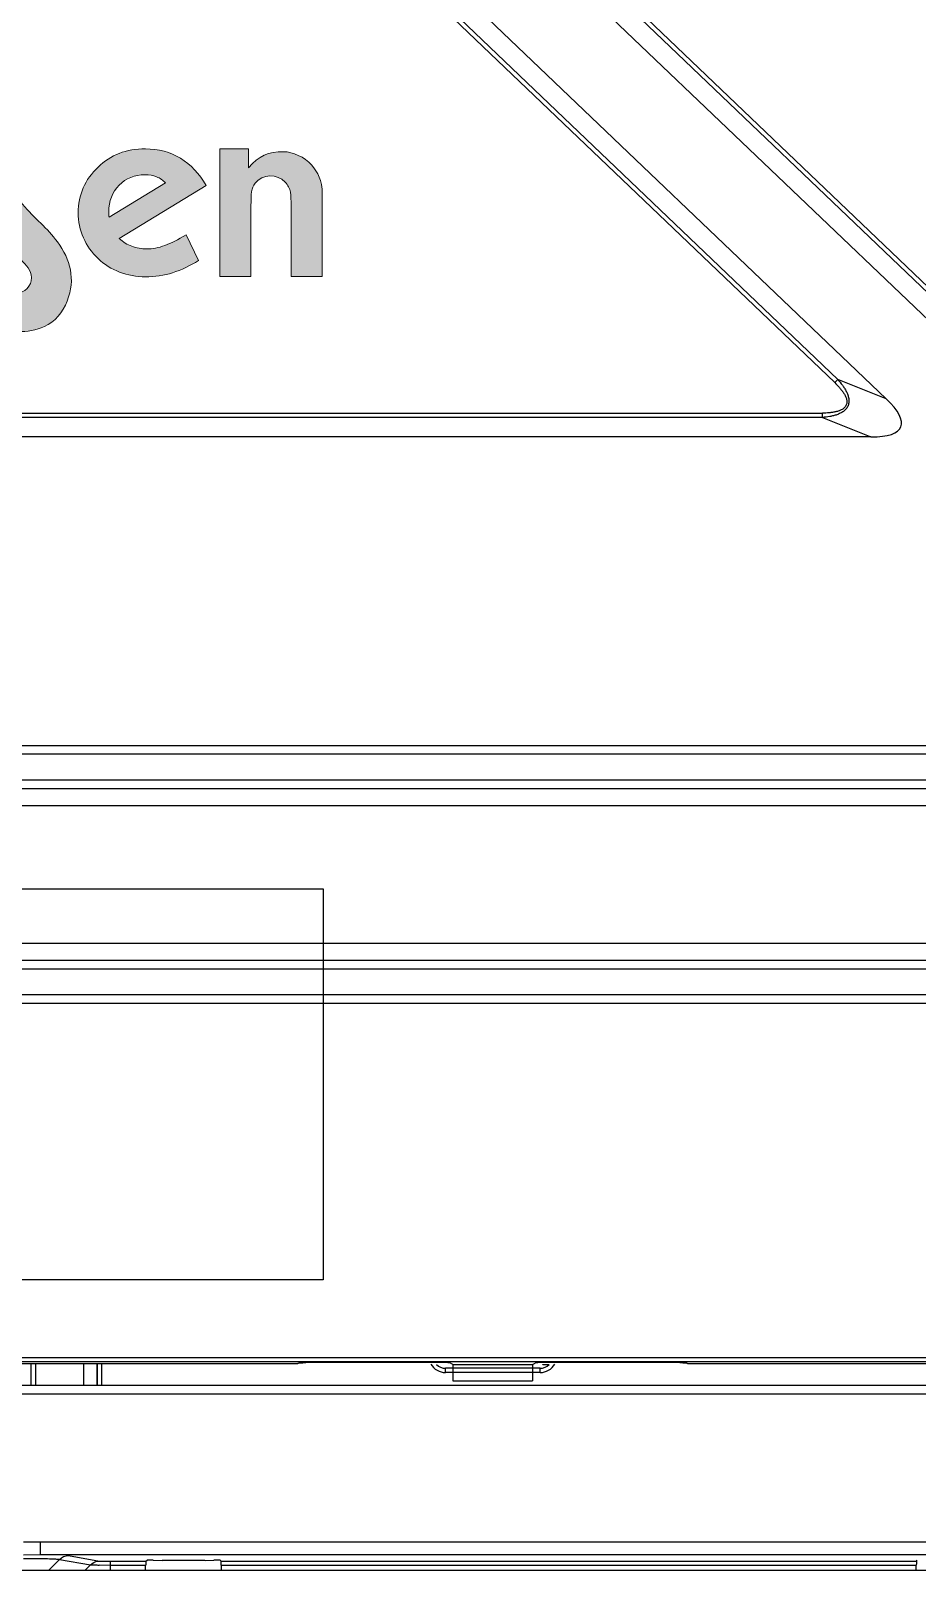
# Model space of a CAD drawing. Header units: millimetres. Extents: x 562 to 17351, y 2396 to 6995.
# Drawn here: x 13626.5 to 13729.7, y 3868.7 to 4047.9 of the extents above; entities that cross this region are included whole.
import ezdxf

# ---------------------------------------------------------------- set-up
doc = ezdxf.new("R2010")
doc.units = ezdxf.units.MM
doc.layers.add('02___PRT_ALL_AXES', color=7, linetype='Continuous')
doc.layers.add('图层 1', color=7, linetype='Continuous', lineweight=18)

# ---------------------------------------------------------------- blocks, each defined once
blk = doc.blocks.new('32211212')
at = {"color": 114, "linetype": 'Continuous', "true_color": 0x139b48}
for p, q in [((3755.11, 1677.67), (4282.11, 1677.67)), ((3755.11, 1672.67), (4282.11, 1672.67)), ((3755.11, 1670.67), (4282.11, 1670.67)), ((3755.11, 1654.67), (4282.11, 1654.67)), ((3755.11, 1652.67), (4282.11, 1652.67)), ((3755.11, 1647.67), (4282.11, 1647.67))]:
    blk.add_line(p, q, dxfattribs=at)
at = {"layer": '02___PRT_ALL_AXES', "color": 114, "linetype": 'Continuous', "true_color": 0x139b48}
for p, q in [((3759.08, 1676.67), (4278.14, 1676.67)), ((3759.08, 1673.67), (4278.14, 1673.67)), ((3759.08, 1651.67), (4278.14, 1651.67)), ((3759.08, 1648.67), (4278.14, 1648.67))]:
    blk.add_line(p, q, dxfattribs=at)
blk = doc.blocks.new('*U169')
blk.add_blockref('32211212', (-3997.61, -1923.42))
blk = doc.blocks.new('*U170')
at = {"color": 0, "linetype": 'ByBlock', "lineweight": -2, "transparency": 16777216}
blk.add_blockref('*U169', (1200, 0), dxfattribs=at)
blk = doc.blocks.new('DASFASFASEFWE')
h = blk.add_hatch(color=256)
edge = h.paths.add_edge_path()
edge.add_spline(control_points=[(127.88, 3384.95), (127.88, 3384.95), (132.93, 3384.95), (132.93, 3384.95), (131.2, 3383.71), (131.32, 3381.66), (132.44, 3380.03), (132.78, 3379.53), (133.2, 3379.02), (133.62, 3378.51), (135.01, 3376.85), (136.53, 3375.72), (137.69, 3374.12), (139.19, 3372.07), (139.81, 3369.79), (138.82, 3367.24), (138.3, 3365.93), (137.39, 3364.83), (136.16, 3364.26), (135.22, 3363.83), (134.16, 3363.67), (133.05, 3363.67), (133.05, 3363.67), (127.22, 3363.67), (127.22, 3363.67), (127.22, 3363.67), (127.22, 3368.17), (127.22, 3368.17), (127.22, 3368.17), (132.87, 3368.17), (132.87, 3368.17), (132.87, 3368.17), (132.87, 3368.17), (132.87, 3368.17), (132.87, 3368.17), (132.87, 3368.17), (132.87, 3368.17), (132.87, 3368.17), (132.88, 3368.17), (132.88, 3368.17), (132.88, 3368.17), (132.88, 3368.17), (132.88, 3368.17), (133.87, 3368.18), (134.67, 3368.98), (134.67, 3369.97), (134.67, 3370.83), (133.99, 3371.43), (133.47, 3372.02), (132.18, 3373.5), (130.8, 3375.02), (130.07, 3375.77), (127.47, 3378.47), (126.76, 3381.55), (127.88, 3384.95)], knot_values=[0, 0, 0, 0, 1, 1, 1, 2, 2, 2, 3, 3, 3, 4, 4, 4, 5, 5, 5, 6, 6, 6, 7, 7, 7, 8, 8, 8, 9, 9, 9, 10, 10, 10, 11, 11, 11, 12, 12, 12, 13, 13, 13, 14, 14, 14, 15, 15, 15, 16, 16, 16, 17, 17, 17, 18, 18, 18, 18], degree=3, periodic=0)
h = blk.add_hatch(color=256)
edge = h.paths.add_edge_path()
edge.add_spline(control_points=[(154.11, 3371.97), (153.11, 3371.33), (152.11, 3370.85), (151.09, 3370.54), (150.08, 3370.21), (149.02, 3370.06), (147.93, 3370.06), (146.85, 3370.06), (145.85, 3370.24), (144.92, 3370.6), (143.99, 3370.96), (143.15, 3371.49), (142.41, 3372.19), (141.66, 3372.9), (141.09, 3373.71), (140.7, 3374.61), (140.3, 3375.52), (140.1, 3376.49), (140.1, 3377.51), (140.1, 3378.54), (140.3, 3379.51), (140.68, 3380.4), (141.07, 3381.3), (141.64, 3382.1), (142.41, 3382.82), (143.15, 3383.54), (143.97, 3384.08), (144.88, 3384.43), (145.79, 3384.78), (146.8, 3384.95), (147.93, 3384.95), (149.44, 3384.95), (150.81, 3384.59), (152.01, 3383.86), (153.21, 3383.13), (154.2, 3382.07), (154.98, 3380.67), (154.98, 3380.67), (144.88, 3374.51), (144.88, 3374.51), (145.32, 3374.11), (145.8, 3373.81), (146.34, 3373.61), (146.88, 3373.41), (147.47, 3373.31), (148.11, 3373.31), (148.75, 3373.31), (149.44, 3373.44), (150.17, 3373.7), (150.91, 3373.97), (151.73, 3374.39), (152.65, 3374.96), (152.65, 3374.96), (154.11, 3371.97), (154.11, 3371.97)], knot_values=[0, 0, 0, 0, 1, 1, 1, 2, 2, 2, 3, 3, 3, 4, 4, 4, 5, 5, 5, 6, 6, 6, 7, 7, 7, 8, 8, 8, 9, 9, 9, 10, 10, 10, 11, 11, 11, 12, 12, 12, 13, 13, 13, 14, 14, 14, 15, 15, 15, 16, 16, 16, 17, 17, 17, 18, 18, 18, 18], degree=3, periodic=0)
edge = h.paths.add_edge_path(flags=16)
edge.add_spline(control_points=[(143.69, 3377.01), (143.69, 3377.01), (150.26, 3380.98), (150.26, 3380.98), (149.97, 3381.3), (149.63, 3381.54), (149.23, 3381.7), (148.82, 3381.86), (148.37, 3381.93), (147.87, 3381.93), (146.67, 3381.93), (145.67, 3381.53), (144.86, 3380.72), (144.06, 3379.91), (143.66, 3378.88), (143.66, 3377.64), (143.66, 3377.46), (143.67, 3377.34), (143.67, 3377.25), (143.67, 3377.16), (143.68, 3377.08), (143.69, 3377.01)], knot_values=[0, 0, 0, 0, 1, 1, 1, 2, 2, 2, 3, 3, 3, 4, 4, 4, 5, 5, 5, 6, 6, 6, 7, 7, 7, 7], degree=3, periodic=0)
h = blk.add_hatch(color=256)
edge = h.paths.add_edge_path()
edge.add_spline(control_points=[(156.6, 3370.1), (156.6, 3370.1), (156.6, 3384.95), (156.6, 3384.95), (156.6, 3384.95), (159.93, 3384.95), (159.93, 3384.95), (159.93, 3384.95), (159.93, 3382.75), (159.93, 3382.75), (161.09, 3384.13), (162.25, 3384.68), (164.03, 3384.62), (164.99, 3384.62), (166.5, 3383.99), (167.26, 3383.08), (167.99, 3382.15), (168.51, 3381.38), (168.51, 3379.67), (168.51, 3379.67), (168.51, 3370.1), (168.51, 3370.1), (168.51, 3370.1), (164.87, 3370.1), (164.87, 3370.1), (164.87, 3370.1), (164.87, 3378.42), (164.87, 3378.42), (164.87, 3378.9), (164.88, 3379.43), (164.8, 3379.92), (164.73, 3380.31), (164.52, 3380.74), (164.2, 3381.08), (163.27, 3382.08), (161.55, 3382.05), (160.7, 3380.95), (160.25, 3380.36), (160.21, 3379.79), (160.21, 3378.34), (160.21, 3378.34), (160.21, 3370.1), (160.21, 3370.1), (160.21, 3370.1), (156.6, 3370.1), (156.6, 3370.1)], knot_values=[0, 0, 0, 0, 1, 1, 1, 2, 2, 2, 3, 3, 3, 4, 4, 4, 5, 5, 5, 6, 6, 6, 7, 7, 7, 8, 8, 8, 9, 9, 9, 10, 10, 10, 11, 11, 11, 12, 12, 12, 13, 13, 13, 14, 14, 14, 15, 15, 15, 15], degree=3, periodic=0)
at = {"color": 7, "linetype": 'Continuous'}
for p, q in [((241.71, 3365.59), (138.37, 3464.31)), ((242.07, 3365.95), (138.72, 3464.68)), ((136.81, 3462.67), (244.45, 3359.84)), ((234.15, 3355.86), (136.81, 3448.84)), ((134.89, 3446.84), (228.15, 3357.75)), ((135.24, 3447.21), (228.5, 3358.12)), ((228.15, 3357.75), (228.5, 3358.12)), ((234.15, 3355.86), (228.5, 3358.12)), ((39.98, 3354.2), (226.73, 3354.2)), ((226.73, 3353.69), (226.73, 3354.2)), ((226.73, 3353.69), (39.98, 3353.69)), ((226.73, 3353.69), (232.37, 3351.42)), ((232.37, 3351.42), (34.33, 3351.42)), ((98.1, 3298.82), (168.6, 3298.82)), ((168.6, 3298.82), (168.6, 3253.32)), ((168.6, 3253.32), (98.1, 3253.32)), ((367.23, 3243.76), (-100.52, 3243.76)), ((-98.74, 3244.26), (365.45, 3244.26)), ((-48.24, 3243.57), (164.94, 3243.57)), ((165.77, 3243.64), (165.77, 3243.61)), ((182.44, 3243.68), (166.59, 3243.68)), ((183.72, 3243.46), (183.43, 3243.63)), ((183.72, 3243.46), (192.99, 3243.46)), ((183.72, 3243.46), (183.72, 3241.57)), ((192.99, 3243.46), (193.27, 3243.63)), ((192.99, 3243.46), (192.99, 3241.57)), ((210.12, 3243.68), (194.27, 3243.68)), ((210.92, 3243.64), (210.96, 3243.61)), ((211.76, 3243.57), (314.94, 3243.57)), ((183.72, 3241.57), (192.99, 3241.57))]:
    blk.add_line(p, q, dxfattribs=at)
for centre, major_axis, ratio, start_param, end_param in [((214.55, 3361.14), (21.3, -8.54), 0.217892, -0.497867, 0.497867), ((182.44, 3243.63), (1, 0), 0.052408, 0.087266, 1.570796), ((194.27, 3243.63), (1, 0), 0.052408, 1.570796, 3.054326)]:
    blk.add_ellipse(centre, major_axis=major_axis, ratio=ratio, start_param=start_param, end_param=end_param, dxfattribs=at)
for points, knots in [([(228.5, 3358.12), (228.69, 3357.9), (228.97, 3357.57), (229.29, 3357.1), (229.51, 3356.72), (229.68, 3356.33), (229.8, 3355.91), (229.82, 3355.55), (229.78, 3355.27), (229.71, 3355.06), (229.62, 3354.87), (229.45, 3354.63), (229.18, 3354.39), (228.81, 3354.17), (228.41, 3354), (228, 3353.88), (227.44, 3353.76), (227.01, 3353.71), (226.73, 3353.69)], [0, 0, 0, 0, 0.124923, 0.187411, 0.249906, 0.312409, 0.374914, 0.437395, 0.468706, 0.50001, 0.531316, 0.562619, 0.625094, 0.687596, 0.750097, 0.812591, 0.875078, 1, 1, 1, 1]), ([(228.15, 3357.75), (228.34, 3357.56), (228.61, 3357.28), (228.95, 3356.88), (229.18, 3356.57), (229.34, 3356.29), (229.45, 3356.06), (229.51, 3355.88), (229.56, 3355.69), (229.57, 3355.5), (229.56, 3355.32), (229.51, 3355.14), (229.42, 3354.98), (229.31, 3354.84), (229.16, 3354.71), (229.01, 3354.61), (228.84, 3354.52), (228.6, 3354.43), (228.28, 3354.34), (227.9, 3354.27), (227.38, 3354.21), (226.99, 3354.2), (226.73, 3354.2)], [0, 0, 0, 0, 0.127686, 0.19122, 0.254424, 0.317145, 0.348233, 0.379239, 0.410261, 0.440882, 0.470774, 0.500024, 0.529271, 0.559157, 0.589772, 0.620788, 0.651788, 0.682872, 0.745587, 0.808786, 0.872318, 1, 1, 1, 1]), ([(164.94, 3243.57), (164.99, 3243.57), (165.09, 3243.57), (165.23, 3243.58), (165.36, 3243.58), (165.48, 3243.58), (165.58, 3243.59), (165.65, 3243.59), (165.69, 3243.6), (165.71, 3243.6), (165.73, 3243.61), (165.74, 3243.61), (165.74, 3243.61)], [0, 0, 0, 0, 0.183944, 0.362856, 0.529354, 0.67717, 0.801738, 0.898779, 0.936022, 0.965419, 0.986767, 1, 1, 1, 1]), ([(165.79, 3243.64), (165.79, 3243.64), (165.8, 3243.64), (165.82, 3243.65), (165.84, 3243.65), (165.88, 3243.66), (165.95, 3243.66), (166.05, 3243.67), (166.17, 3243.67), (166.3, 3243.68), (166.44, 3243.68), (166.54, 3243.68), (166.59, 3243.68)], [0, 0, 0, 0, 0.013233, 0.034581, 0.063978, 0.101221, 0.198262, 0.32283, 0.470646, 0.637144, 0.816056, 1, 1, 1, 1]), ([(210.12, 3243.68), (210.17, 3243.68), (210.27, 3243.68), (210.41, 3243.68), (210.54, 3243.67), (210.65, 3243.67), (210.75, 3243.66), (210.82, 3243.66), (210.86, 3243.65), (210.89, 3243.65), (210.9, 3243.64), (210.91, 3243.64), (210.92, 3243.64)], [0, 0, 0, 0, 0.183944, 0.362856, 0.529354, 0.67717, 0.801738, 0.898779, 0.936022, 0.965419, 0.986767, 1, 1, 1, 1]), ([(210.96, 3243.61), (210.97, 3243.61), (210.98, 3243.61), (210.99, 3243.6), (211.02, 3243.6), (211.06, 3243.59), (211.13, 3243.59), (211.23, 3243.58), (211.34, 3243.58), (211.47, 3243.58), (211.62, 3243.57), (211.71, 3243.57), (211.76, 3243.57)], [0, 0, 0, 0, 0.013233, 0.034581, 0.063978, 0.101221, 0.198262, 0.32283, 0.470646, 0.637144, 0.816056, 1, 1, 1, 1])]:
    blk.add_open_spline(points, degree=3, knots=knots, dxfattribs=at)
at = {"layer": '图层 1', "lineweight": 0}
for points, knots in [([(127.88, 3384.95), (127.88, 3384.95), (132.93, 3384.95), (132.93, 3384.95), (131.2, 3383.71), (131.32, 3381.66), (132.44, 3380.03), (132.78, 3379.53), (133.2, 3379.02), (133.62, 3378.51), (135.01, 3376.85), (136.53, 3375.72), (137.69, 3374.12), (139.19, 3372.07), (139.81, 3369.79), (138.82, 3367.24), (138.3, 3365.93), (137.39, 3364.83), (136.16, 3364.26), (135.22, 3363.83), (134.16, 3363.67), (133.05, 3363.67), (133.05, 3363.67), (127.22, 3363.67), (127.22, 3363.67), (127.22, 3363.67), (127.22, 3368.17), (127.22, 3368.17), (127.22, 3368.17), (132.87, 3368.17), (132.87, 3368.17), (132.87, 3368.17), (132.87, 3368.17), (132.87, 3368.17), (132.87, 3368.17), (132.87, 3368.17), (132.87, 3368.17), (132.87, 3368.17), (132.88, 3368.17), (132.88, 3368.17), (132.88, 3368.17), (132.88, 3368.17), (132.88, 3368.17), (133.87, 3368.18), (134.67, 3368.98), (134.67, 3369.97), (134.67, 3370.83), (133.99, 3371.43), (133.47, 3372.02), (132.18, 3373.5), (130.8, 3375.02), (130.07, 3375.77), (127.47, 3378.47), (126.76, 3381.55), (127.88, 3384.95)], [0, 0, 0, 0, 1, 1, 1, 2, 2, 2, 3, 3, 3, 4, 4, 4, 5, 5, 5, 6, 6, 6, 7, 7, 7, 8, 8, 8, 9, 9, 9, 10, 10, 10, 11, 11, 11, 12, 12, 12, 13, 13, 13, 14, 14, 14, 15, 15, 15, 16, 16, 16, 17, 17, 17, 18, 18, 18, 18]), ([(154.11, 3371.97), (153.11, 3371.33), (152.11, 3370.85), (151.09, 3370.54), (150.08, 3370.21), (149.02, 3370.06), (147.93, 3370.06), (146.85, 3370.06), (145.85, 3370.24), (144.92, 3370.6), (143.99, 3370.96), (143.15, 3371.49), (142.41, 3372.19), (141.66, 3372.9), (141.09, 3373.71), (140.7, 3374.61), (140.3, 3375.52), (140.1, 3376.49), (140.1, 3377.51), (140.1, 3378.54), (140.3, 3379.51), (140.68, 3380.4), (141.07, 3381.3), (141.64, 3382.1), (142.41, 3382.82), (143.15, 3383.54), (143.97, 3384.08), (144.88, 3384.43), (145.79, 3384.78), (146.8, 3384.95), (147.93, 3384.95), (149.44, 3384.95), (150.81, 3384.59), (152.01, 3383.86), (153.21, 3383.13), (154.2, 3382.07), (154.98, 3380.67), (154.98, 3380.67), (144.88, 3374.51), (144.88, 3374.51), (145.32, 3374.11), (145.8, 3373.81), (146.34, 3373.61), (146.88, 3373.41), (147.47, 3373.31), (148.11, 3373.31), (148.75, 3373.31), (149.44, 3373.44), (150.17, 3373.7), (150.91, 3373.97), (151.73, 3374.39), (152.65, 3374.96), (152.65, 3374.96), (154.11, 3371.97), (154.11, 3371.97)], [0, 0, 0, 0, 1, 1, 1, 2, 2, 2, 3, 3, 3, 4, 4, 4, 5, 5, 5, 6, 6, 6, 7, 7, 7, 8, 8, 8, 9, 9, 9, 10, 10, 10, 11, 11, 11, 12, 12, 12, 13, 13, 13, 14, 14, 14, 15, 15, 15, 16, 16, 16, 17, 17, 17, 18, 18, 18, 18]), ([(156.6, 3370.1), (156.6, 3370.1), (156.6, 3384.95), (156.6, 3384.95), (156.6, 3384.95), (159.93, 3384.95), (159.93, 3384.95), (159.93, 3384.95), (159.93, 3382.75), (159.93, 3382.75), (161.09, 3384.13), (162.25, 3384.68), (164.03, 3384.62), (164.99, 3384.62), (166.5, 3383.99), (167.26, 3383.08), (167.99, 3382.15), (168.51, 3381.38), (168.51, 3379.67), (168.51, 3379.67), (168.51, 3370.1), (168.51, 3370.1), (168.51, 3370.1), (164.87, 3370.1), (164.87, 3370.1), (164.87, 3370.1), (164.87, 3378.42), (164.87, 3378.42), (164.87, 3378.9), (164.88, 3379.43), (164.8, 3379.92), (164.73, 3380.31), (164.52, 3380.74), (164.2, 3381.08), (163.27, 3382.08), (161.55, 3382.05), (160.7, 3380.95), (160.25, 3380.36), (160.21, 3379.79), (160.21, 3378.34), (160.21, 3378.34), (160.21, 3370.1), (160.21, 3370.1), (160.21, 3370.1), (156.6, 3370.1), (156.6, 3370.1)], [0, 0, 0, 0, 1, 1, 1, 2, 2, 2, 3, 3, 3, 4, 4, 4, 5, 5, 5, 6, 6, 6, 7, 7, 7, 8, 8, 8, 9, 9, 9, 10, 10, 10, 11, 11, 11, 12, 12, 12, 13, 13, 13, 14, 14, 14, 15, 15, 15, 15]), ([(143.69, 3377.01), (143.69, 3377.01), (150.26, 3380.98), (150.26, 3380.98), (149.97, 3381.3), (149.63, 3381.54), (149.23, 3381.7), (148.82, 3381.86), (148.37, 3381.93), (147.87, 3381.93), (146.67, 3381.93), (145.67, 3381.53), (144.86, 3380.72), (144.06, 3379.91), (143.66, 3378.88), (143.66, 3377.64), (143.66, 3377.46), (143.67, 3377.34), (143.67, 3377.25), (143.67, 3377.16), (143.68, 3377.08), (143.69, 3377.01)], [0, 0, 0, 0, 1, 1, 1, 2, 2, 2, 3, 3, 3, 4, 4, 4, 5, 5, 5, 6, 6, 6, 7, 7, 7, 7])]:
    blk.add_open_spline(points, degree=3, knots=knots, dxfattribs=at)
blk = doc.blocks.new('32332232')
at = {"color": 7, "linetype": 'Continuous'}
for p, q in [((3834.25, 1676.7), (3834.25, 1679.2)), ((3835.75, 1679.2), (3835.75, 1676.7)), ((3835.84, 1676.7), (3835.84, 1679.2)), ((3836.34, 1676.7), (3836.34, 1679.2)), ((3887.69, 1679.15), (3887.69, 1679.2)), ((3887.69, 1679.15), (3888.43, 1679.15)), ((3887.36, 1678.7), (3876.36, 1678.7)), ((3876.36, 1678.21), (3876.36, 1678.7)), ((3887.36, 1678.21), (3876.36, 1678.21)), ((3887.36, 1678.21), (3887.36, 1678.7)), ((4060.31, 1676.7), (3593.4, 1676.7)), ((4060.31, 1675.7), (3593.4, 1675.7)), ((3827.22, 1658.49), (3829.16, 1658.51)), ((3829.16, 1658.51), (4082.77, 1658.51)), ((3829.16, 1658.51), (3829.16, 1657.01)), ((3827.22, 1657), (3829.16, 1657.01)), ((3829.16, 1657.01), (4082.8, 1657.01)), ((3831.42, 1656.46), (3830.18, 1655.2)), ((3831.42, 1656.46), (3835.04, 1655.83)), ((3832.47, 1656.9), (3836.09, 1656.27)), ((3834.42, 1655.2), (3835.04, 1655.83)), ((3835.04, 1655.83), (3835.22, 1655.82)), ((3835.22, 1655.82), (3835.77, 1655.81)), ((3836.04, 1655.81), (3837.37, 1655.8)), ((3837.37, 1656.24), (3841.48, 1656.24)), ((3837.37, 1655.2), (3837.37, 1656.24)), ((3837.37, 1655.8), (3841.45, 1655.8)), ((3841.43, 1655.2), (3841.45, 1655.8)), ((3841.48, 1656.24), (3841.61, 1656.37)), ((3842.33, 1656.37), (3841.61, 1656.37)), ((3842.33, 1656.37), (3843.36, 1656.34)), ((3848.35, 1656.34), (3843.36, 1656.34)), ((3848.36, 1656.34), (3849.38, 1656.37)), ((3850.11, 1656.37), (3849.38, 1656.37)), ((3850.11, 1656.37), (3850.23, 1656.24)), ((3850.23, 1656.24), (3931.17, 1656.24)), ((3850.26, 1655.8), (3931.15, 1655.8)), ((3850.28, 1655.2), (3850.26, 1655.8)), ((3931.14, 1655.2), (3931.15, 1655.8)), ((3931.17, 1656.24), (3931.25, 1656.37)), ((3570.88, 1655.2), (4082.83, 1655.2))]:
    blk.add_line(p, q, dxfattribs=at)
for centre, radius, start, end in [((3876.36, 1680.2), 1.99, 210.1666, 270), ((3876.36, 1680.2), 1.5, 224.996, 270), ((3887.36, 1680.2), 1.99, 270, 329.834), ((3887.36, 1680.2), 1.5, 270, 314.996), ((3836.1, 1654.78), 1.49, 130.1986, 135.1715), ((3836.11, 1654.77), 1.5, 125.2639, 130.202), ((3836.8, 1732.58), 76.78, 269.2277, 269.4281)]:
    blk.add_arc(centre, radius, start, end, dxfattribs=at)
for centre, ratio, start_param, end_param in [((3841.48, 1654.74), 0.026186, 6.309365, 7.068583), ((3850.23, 1654.74), 0.026186, 5.497787, 6.257005), ((3931.17, 1654.74), 0.017455, 6.309365, 7.068583)]:
    blk.add_ellipse(centre, major_axis=(0, 1.5), ratio=ratio, start_param=start_param, end_param=end_param, dxfattribs=at)
for points, knots in [([(3827.22, 1656.58), (3827.72, 1656.58), (3828.65, 1656.57), (3829.89, 1656.56), (3830.79, 1656.51), (3831.27, 1656.5), (3831.42, 1656.46)], [0, 0, 0, 0, 0.353355, 0.661753, 0.886585, 1, 1, 1, 1]), ([(3836.09, 1656.27), (3836.13, 1656.26), (3836.28, 1656.26), (3836.71, 1656.24), (3837.09, 1656.24), (3837.37, 1656.24)], [0, 0, 0, 0, 0.114888, 0.340273, 1, 1, 1, 1])]:
    blk.add_open_spline(points, degree=3, knots=knots, dxfattribs=at)
for points in [[(3831.42, 1656.46), (3831.69, 1656.73), (3832.09, 1656.9), (3832.47, 1656.9)], [(3835.24, 1656), (3835.48, 1656.17), (3835.79, 1656.27), (3836.09, 1656.27)]]:
    blk.add_open_spline(points, degree=3, dxfattribs=at)
at = {"layer": '02___PRT_ALL_AXES', "color": 7, "linetype": 'Continuous'}
for p, q in [((3828.12, 1676.7), (3828.12, 1679.2)), ((3828.68, 1676.7), (3828.68, 1679.2))]:
    blk.add_line(p, q, dxfattribs=at)
blk.add_blockref('DASFASFASEFWE', (3693.5, -1564.32))
blk = doc.blocks.new('*U166')
blk.add_blockref('32332232', (-3826.86, -1827.7))
blk = doc.blocks.new('*U167')
at = {"color": 0, "linetype": 'ByBlock', "lineweight": -2, "transparency": 16777216}
blk.add_blockref('*U166', (1200, 0), dxfattribs=at)

msp = doc.modelspace()

# ---------------------------------------------------------------- block references
for name, p in [('*U167', (12425.3161, 4041.2169)), ('*U170', (12404.3161, 4210.4669))]:
    msp.add_blockref(name, p)

doc.saveas('drawing.dxf')
